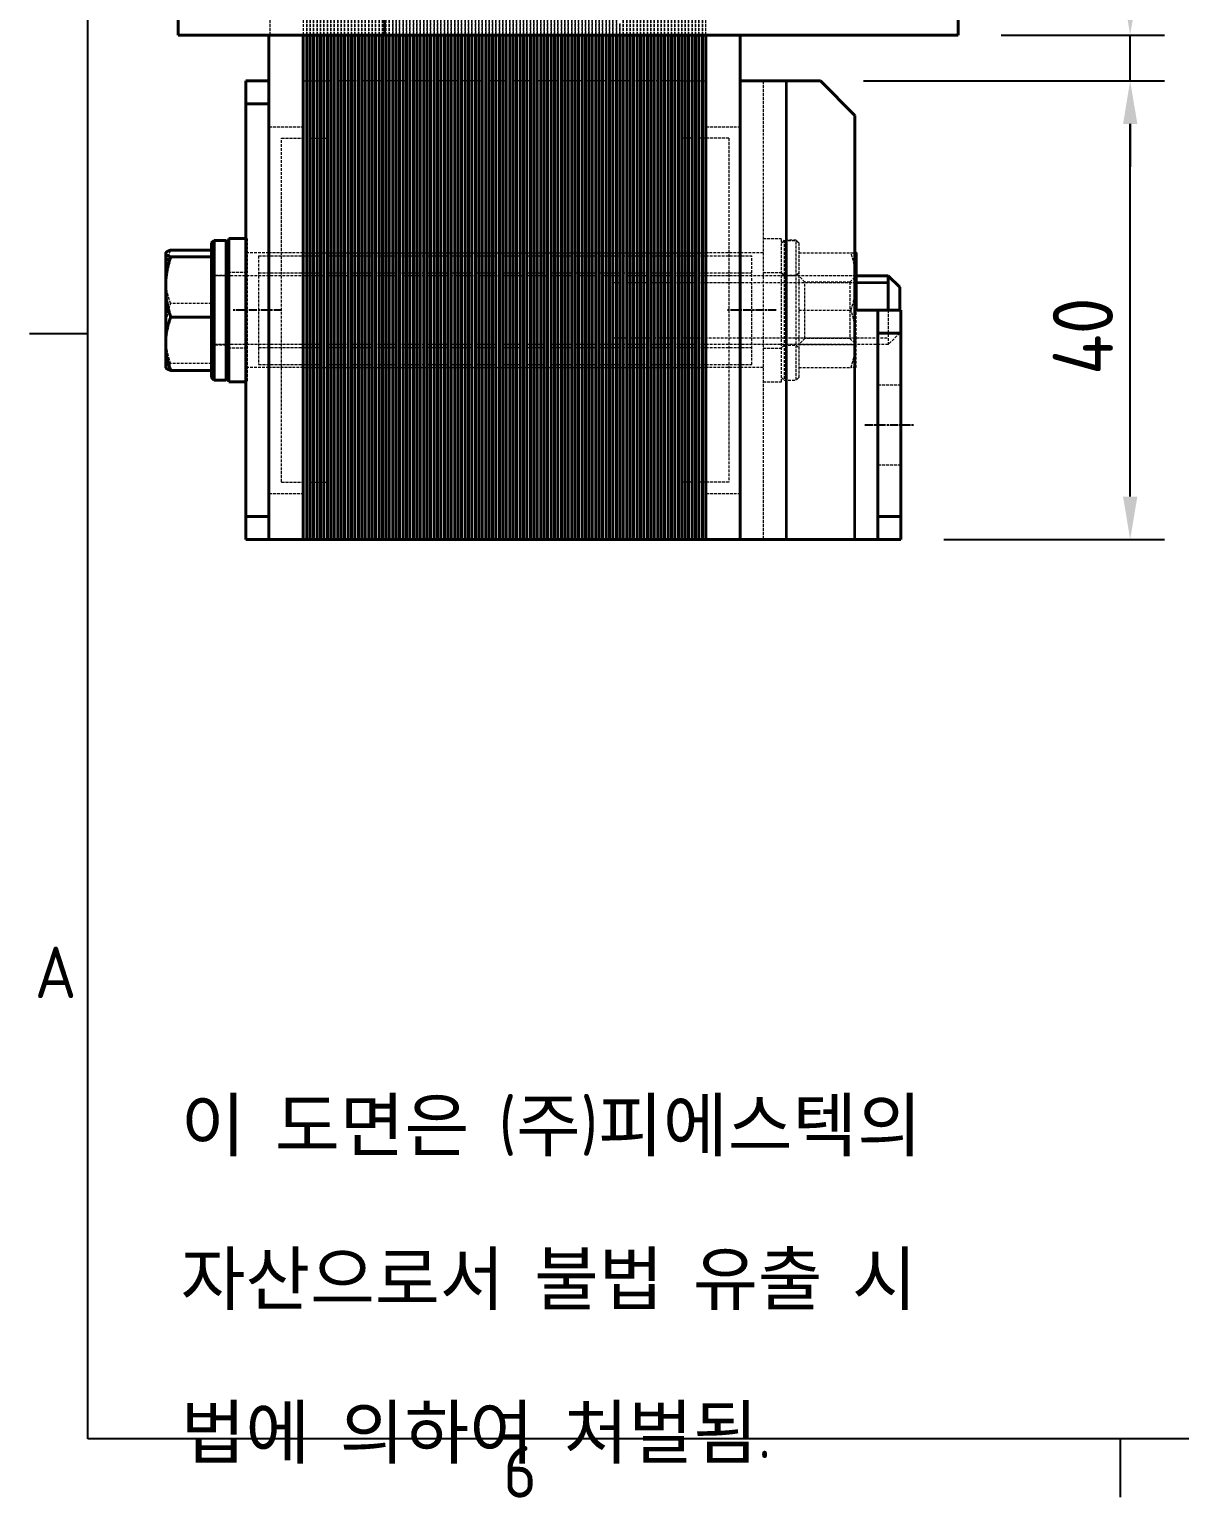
# Model space of a CAD drawing. Header units: millimetres. Extents: x 0 to 630, y 0 to 446.
# Drawn here: x 9.9 to 110.2, y 9.9 to 137.9 of the extents above; entities that cross this region are included whole.
import ezdxf

# ---------------------------------------------------------------- set-up
doc = ezdxf.new("R2010")
doc.units = ezdxf.units.MM
doc.header["$LTSCALE"] = 1.5
doc.linetypes.add('CHAIN', pattern=[0.7087, 0.4724, -0.0591, 0.1181, -0.0591])
doc.linetypes.add('DASHED', pattern=[0.2067, 0.1654, -0.0413])
doc.layers.get('0').update_dxf_attribs({"color": 3, "lineweight": 25, "true_color": 0x00ff00})
for name, color, linetype, lineweight, true_color in [('가려진 것(ISO)', 2, 'DASHED', 18, 0xffff00), ('가려진 좁은 것(ISO)', 2, 'DASHED', 18, 0xffff00), ('가시적인 것(ISO)', 3, 'Continuous', 40, 0x00ff00), ('가시적인 좁은 것(ISO)', 3, 'Continuous', 35, 0x00ff00), ('기호(ISO)', 5, 'Continuous', 25, 0x0000ff), ('중심선(ISO)', 1, 'Continuous', 25, 0xff0000), ('치수(ISO)', 2, 'Continuous', 25, 0xffff00)]:
    doc.layers.add(name, color=color, linetype=linetype, lineweight=lineweight, true_color=true_color)
doc.layers.add('경계(ISO)', color=7, linetype='Continuous', lineweight=25)
doc.styles.add('문자 텍스트_PSTEK_POSCO', font='isocp.shx')
doc.styles.add('치수 텍스트_PSTEK_POSCO', font='isocp.shx')
doc.dimstyles.new('치수_PSTEK_POSCO', dxfattribs={"dimscale": 1.5, "dimtxt": 3.5, "dimasz": 2.5, "dimexe": 2, "dimexo": 2.5, "dimgap": 1, "dimtad": 1, "dimrnd": 1e-08, "dimdsep": 46, "dimtxsty": '치수 텍스트_PSTEK_POSCO', "dimcen": 0.09, "dimdle": 10, "dimclrd": 7, "dimclre": 7, "dimclrt": 2, "dimadec": 1, "dimazin": 2, "dimtfac": 1, "dimtmove": 0, "dimatfit": 3, "dimfxl": 1, "dimtolj": 1, "dimlwd": -1, "dimlwe": -1, "dimarcsym": 0})

# ---------------------------------------------------------------- blocks, each defined once
blk = doc.blocks.new('경계 Default Border')
at = {"layer": '경계(ISO)'}
for p, q in [((10, 74.25), (6.6, 74.25)), ((70, 10), (70, 6.6))]:
    blk.add_line(p, q, dxfattribs=at)
at = {"layer": '경계(ISO)', "flags": 128}
blk.add_lwpolyline([(10, 10), (10, 287), (410, 287), (410, 10), (10, 10)], dxfattribs=at)
at = {"layer": '경계(ISO)', "color": 2, "true_color": 0xffff00, "char_height": 3, "attachment_point": 7, "style": '문자 텍스트_PSTEK_POSCO'}
for s, insert in [('A', (6.914, 35.618)), ('6', (34.145, 6.571))]:
    blk.add_mtext(s, dxfattribs=dict(at, insert=insert))
blk = doc.blocks.new('*D28')
at = {"layer": 'Defpoints', "color": 0, "transparency": 16777216}
for p in [(90.88, 137.44), (78.88, 133.44), (105.88, 133.44)]:
    blk.add_point(p, dxfattribs=at)
at = {"layer": '치수(ISO)', "color": 7, "transparency": 16777216}
for p, q in [((105.88, 141.19), (105.88, 151.97)), ((94.63, 137.44), (108.88, 137.44)), ((105.88, 133.44), (105.88, 137.44)), ((82.63, 133.44), (108.88, 133.44)), ((105.88, 129.69), (105.88, 125.94))]:
    blk.add_line(p, q, dxfattribs=at)
for points in [[(105.26, 141.19), (106.51, 141.19), (105.88, 137.44)], [(105.26, 129.69), (106.51, 129.69), (105.88, 133.44)]]:
    blk.add_solid(points, dxfattribs=at)
at = {"layer": '치수(ISO)', "color": 2, "transparency": 16777216, "insert": (101.76, 147.84), "char_height": 5.25, "attachment_point": 4, "rotation": 90, "style": '치수 텍스트_PSTEK_POSCO'}
blk.add_mtext('\\A1;4', dxfattribs=at)
blk = doc.blocks.new('*D30')
at = {"layer": 'Defpoints', "color": 0, "transparency": 16777216}
for p in [(78.88, 133.44), (105.88, 133.44), (85.88, 93.44)]:
    blk.add_point(p, dxfattribs=at)
at = {"layer": '치수(ISO)', "color": 7, "transparency": 16777216}
for p, q in [((82.63, 133.44), (108.88, 133.44)), ((105.88, 97.19), (105.88, 129.69)), ((89.63, 93.44), (108.88, 93.44))]:
    blk.add_line(p, q, dxfattribs=at)
for points in [[(105.26, 129.69), (106.51, 129.69), (105.88, 133.44)], [(105.26, 97.19), (106.51, 97.19), (105.88, 93.44)]]:
    blk.add_solid(points, dxfattribs=at)
at = {"layer": '치수(ISO)', "color": 2, "transparency": 16777216, "insert": (101.76, 107.79), "char_height": 5.25, "attachment_point": 4, "rotation": 90, "style": '치수 텍스트_PSTEK_POSCO'}
blk.add_mtext('\\A1;40', dxfattribs=at)

msp = doc.modelspace()

# ---------------------------------------------------------------- linework, layer by layer
at = {"layer": '가려진 것(ISO)'}
for p, q in [((41.585, 238.444), (41.585, 137.444)), ((41.585, 137.444), (41.585, 238.444)), ((41.885, 238.444), (41.885, 137.444)), ((41.885, 137.444), (41.885, 238.444)), ((42.185, 238.444), (42.185, 137.444)), ((42.185, 137.444), (42.185, 238.444)), ((42.485, 238.444), (42.485, 137.444)), ((42.485, 137.444), (42.485, 238.444)), ((42.785, 238.444), (42.785, 137.444)), ((42.785, 137.444), (42.785, 238.444)), ((43.085, 238.444), (43.085, 137.444)), ((43.085, 137.444), (43.085, 238.444)), ((43.385, 238.444), (43.385, 137.444)), ((43.385, 137.444), (43.385, 238.444)), ((43.685, 238.444), (43.685, 137.444)), ((43.685, 137.444), (43.685, 238.444)), ((43.985, 238.444), (43.985, 137.444)), ((43.985, 137.444), (43.985, 238.444)), ((44.285, 238.444), (44.285, 137.444)), ((44.285, 137.444), (44.285, 238.444)), ((44.585, 238.444), (44.585, 137.444)), ((44.585, 137.444), (44.585, 238.444)), ((44.885, 238.444), (44.885, 137.444)), ((44.885, 137.444), (44.885, 238.444)), ((45.185, 238.444), (45.185, 137.444)), ((45.185, 137.444), (45.185, 238.444)), ((45.485, 238.444), (45.485, 137.444)), ((45.485, 137.444), (45.485, 238.444)), ((45.785, 238.444), (45.785, 137.444)), ((45.785, 137.444), (45.785, 238.444)), ((46.085, 238.444), (46.085, 137.444)), ((46.085, 137.444), (46.085, 238.444)), ((46.385, 238.444), (46.385, 137.444)), ((46.385, 137.444), (46.385, 238.444)), ((46.685, 238.444), (46.685, 137.444)), ((46.685, 137.444), (46.685, 238.444)), ((46.985, 238.444), (46.985, 137.444)), ((46.985, 137.444), (46.985, 238.444)), ((47.285, 238.444), (47.285, 137.444)), ((47.285, 137.444), (47.285, 238.444)), ((47.585, 238.444), (47.585, 137.444)), ((47.585, 137.444), (47.585, 238.444)), ((47.885, 238.444), (47.885, 137.444)), ((47.885, 137.444), (47.885, 238.444)), ((48.185, 238.444), (48.185, 137.444)), ((48.185, 137.444), (48.185, 238.444)), ((48.485, 238.444), (48.485, 137.444)), ((48.485, 137.444), (48.485, 238.444)), ((48.785, 238.444), (48.785, 137.444)), ((48.785, 137.444), (48.785, 238.444)), ((49.085, 238.444), (49.085, 137.444)), ((49.085, 137.444), (49.085, 238.444)), ((49.385, 238.444), (49.385, 137.444)), ((49.385, 137.444), (49.385, 238.444)), ((49.685, 238.444), (49.685, 137.444)), ((49.685, 137.444), (49.685, 238.444)), ((49.985, 238.444), (49.985, 137.444)), ((49.985, 137.444), (49.985, 238.444)), ((50.285, 238.444), (50.285, 137.444)), ((50.285, 137.444), (50.285, 238.444)), ((50.585, 238.444), (50.585, 137.444)), ((50.585, 137.444), (50.585, 238.444)), ((50.885, 238.444), (50.885, 137.444)), ((50.885, 137.444), (50.885, 238.444)), ((51.185, 238.444), (51.185, 137.444)), ((51.185, 137.444), (51.185, 238.444)), ((51.485, 238.444), (51.485, 137.444)), ((51.485, 137.444), (51.485, 238.444)), ((51.785, 238.444), (51.785, 137.444)), ((51.785, 137.444), (51.785, 238.444)), ((52.085, 238.444), (52.085, 137.444)), ((52.085, 137.444), (52.085, 238.444)), ((52.385, 238.444), (52.385, 137.444)), ((52.385, 137.444), (52.385, 238.444)), ((52.685, 238.444), (52.685, 137.444)), ((52.685, 137.444), (52.685, 238.444)), ((52.985, 238.444), (52.985, 137.444)), ((52.985, 137.444), (52.985, 238.444)), ((53.285, 238.444), (53.285, 137.444)), ((53.285, 137.444), (53.285, 238.444)), ((53.585, 238.444), (53.585, 137.444)), ((53.585, 137.444), (53.585, 238.444)), ((53.885, 238.444), (53.885, 137.444)), ((53.885, 137.444), (53.885, 238.444)), ((54.185, 238.444), (54.185, 137.444)), ((54.185, 137.444), (54.185, 238.444)), ((54.485, 238.444), (54.485, 137.444)), ((54.485, 137.444), (54.485, 238.444)), ((54.785, 238.444), (54.785, 137.444)), ((54.785, 137.444), (54.785, 238.444)), ((55.085, 238.444), (55.085, 137.444)), ((55.085, 137.444), (55.085, 238.444)), ((55.385, 238.444), (55.385, 137.444)), ((55.385, 137.444), (55.385, 238.444)), ((55.685, 238.444), (55.685, 137.444)), ((55.685, 137.444), (55.685, 238.444)), ((55.985, 238.444), (55.985, 137.444)), ((55.985, 137.444), (55.985, 238.444)), ((56.285, 238.444), (56.285, 137.444)), ((56.285, 137.444), (56.285, 238.444)), ((56.585, 238.444), (56.585, 137.444)), ((56.585, 137.444), (56.585, 238.444)), ((56.885, 238.444), (56.885, 137.444)), ((56.885, 137.444), (56.885, 238.444)), ((57.185, 238.444), (57.185, 137.444)), ((57.185, 137.444), (57.185, 238.444)), ((57.485, 238.444), (57.485, 137.444)), ((57.485, 137.444), (57.485, 238.444)), ((57.785, 238.444), (57.785, 137.444)), ((57.785, 137.444), (57.785, 238.444)), ((58.085, 238.444), (58.085, 137.444)), ((58.085, 137.444), (58.085, 238.444)), ((58.385, 238.444), (58.385, 137.444)), ((58.385, 137.444), (58.385, 238.444)), ((58.685, 238.444), (58.685, 137.444)), ((58.685, 137.444), (58.685, 238.444)), ((58.985, 238.444), (58.985, 137.444)), ((58.985, 137.444), (58.985, 238.444)), ((59.285, 238.444), (59.285, 137.444)), ((59.285, 137.444), (59.285, 238.444)), ((59.585, 238.444), (59.585, 137.444)), ((59.585, 137.444), (59.585, 238.444)), ((59.885, 238.444), (59.885, 137.444)), ((59.885, 137.444), (59.885, 238.444)), ((60.185, 238.444), (60.185, 137.444)), ((60.185, 137.444), (60.185, 238.444)), ((60.485, 238.444), (60.485, 137.444)), ((60.485, 137.444), (60.485, 238.444)), ((60.785, 238.444), (60.785, 137.444)), ((60.785, 137.444), (60.785, 238.444)), ((61.085, 238.444), (61.085, 137.444)), ((61.085, 137.444), (61.085, 238.444)), ((33.785, 139.444), (33.785, 137.444)), ((34.085, 139.444), (34.085, 137.444)), ((34.085, 137.444), (34.085, 139.444)), ((34.385, 139.444), (34.385, 137.444)), ((34.385, 137.444), (34.385, 139.444)), ((34.685, 139.444), (34.685, 137.444)), ((34.685, 137.444), (34.685, 139.444)), ((34.985, 139.444), (34.985, 137.444)), ((34.985, 137.444), (34.985, 139.444)), ((35.285, 139.444), (35.285, 137.444)), ((35.285, 137.444), (35.285, 139.444)), ((35.585, 139.444), (35.585, 137.444)), ((35.585, 137.444), (35.585, 139.444)), ((35.885, 139.444), (35.885, 137.444)), ((35.885, 137.444), (35.885, 139.444)), ((36.185, 139.444), (36.185, 137.444)), ((36.185, 137.444), (36.185, 139.444)), ((36.485, 139.444), (36.485, 137.444)), ((36.485, 137.444), (36.485, 139.444)), ((36.785, 139.444), (36.785, 137.444)), ((36.785, 137.444), (36.785, 139.444)), ((37.085, 139.444), (37.085, 137.444)), ((37.085, 137.444), (37.085, 139.444)), ((37.385, 139.444), (37.385, 137.444)), ((37.385, 137.444), (37.385, 139.444)), ((37.685, 139.444), (37.685, 137.444)), ((37.685, 137.444), (37.685, 139.444)), ((37.985, 139.444), (37.985, 137.444)), ((37.985, 137.444), (37.985, 139.444)), ((38.285, 139.444), (38.285, 137.444)), ((38.285, 137.444), (38.285, 139.444)), ((38.585, 139.444), (38.585, 137.444)), ((38.585, 137.444), (38.585, 139.444)), ((38.885, 139.444), (38.885, 137.444)), ((38.885, 137.444), (38.885, 139.444)), ((39.185, 139.444), (39.185, 137.444)), ((39.185, 137.444), (39.185, 139.444)), ((39.485, 139.444), (39.485, 137.444)), ((39.485, 137.444), (39.485, 139.444)), ((39.785, 139.444), (39.785, 137.444)), ((39.785, 137.444), (39.785, 139.444)), ((40.085, 139.444), (40.085, 137.444)), ((40.085, 137.444), (40.085, 139.444)), ((40.385, 139.444), (40.385, 137.444)), ((40.385, 137.444), (40.385, 139.444)), ((40.685, 139.444), (40.685, 137.444)), ((40.685, 137.444), (40.685, 139.444)), ((40.985, 139.444), (40.985, 137.444)), ((40.985, 137.444), (40.985, 139.444)), ((41.285, 139.444), (41.285, 137.444)), ((41.285, 137.444), (41.285, 139.444)), ((61.385, 138.444), (61.385, 137.444)), ((61.385, 137.444), (61.385, 138.444)), ((61.685, 139.444), (61.685, 137.444)), ((61.685, 137.444), (61.685, 139.444)), ((61.985, 139.444), (61.985, 137.444)), ((61.985, 137.444), (61.985, 139.444)), ((62.285, 139.444), (62.285, 137.444)), ((62.285, 137.444), (62.285, 139.444)), ((62.585, 139.444), (62.585, 137.444)), ((62.585, 137.444), (62.585, 139.444)), ((62.885, 139.444), (62.885, 137.444)), ((62.885, 137.444), (62.885, 139.444)), ((63.185, 139.444), (63.185, 137.444)), ((63.185, 137.444), (63.185, 139.444)), ((63.485, 139.444), (63.485, 137.444)), ((63.485, 137.444), (63.485, 139.444)), ((63.785, 139.444), (63.785, 137.444)), ((63.785, 137.444), (63.785, 139.444)), ((64.085, 139.444), (64.085, 137.444)), ((64.085, 137.444), (64.085, 139.444)), ((64.385, 139.444), (64.385, 137.444)), ((64.385, 137.444), (64.385, 139.444)), ((64.685, 139.444), (64.685, 137.444)), ((64.685, 137.444), (64.685, 139.444)), ((64.985, 139.444), (64.985, 137.444)), ((64.985, 137.444), (64.985, 139.444)), ((65.285, 139.444), (65.285, 137.444)), ((65.285, 137.444), (65.285, 139.444)), ((65.585, 139.444), (65.585, 137.444)), ((65.585, 137.444), (65.585, 139.444)), ((65.885, 139.444), (65.885, 137.444)), ((65.885, 137.444), (65.885, 139.444)), ((66.185, 139.444), (66.185, 137.444)), ((66.185, 137.444), (66.185, 139.444)), ((66.485, 139.444), (66.485, 137.444)), ((66.485, 137.444), (66.485, 139.444)), ((66.785, 139.444), (66.785, 137.444)), ((66.785, 137.444), (66.785, 139.444)), ((67.085, 139.444), (67.085, 137.444)), ((67.085, 137.444), (67.085, 139.444)), ((67.385, 139.444), (67.385, 137.444)), ((67.385, 137.444), (67.385, 139.444)), ((67.685, 139.444), (67.685, 137.444)), ((67.685, 137.444), (67.685, 139.444)), ((67.985, 139.444), (67.985, 137.444)), ((67.985, 137.444), (67.985, 139.444)), ((68.285, 139.444), (68.285, 137.444)), ((68.285, 137.444), (68.285, 139.444)), ((68.585, 139.444), (68.585, 137.444)), ((68.585, 137.444), (68.585, 139.444)), ((68.885, 137.444), (68.885, 139.444)), ((33.785, 133.444), (34.085, 133.444)), ((34.085, 133.444), (34.385, 133.444)), ((34.385, 133.444), (34.685, 133.444)), ((34.685, 133.444), (34.985, 133.444)), ((34.985, 133.444), (35.285, 133.444)), ((35.285, 133.444), (35.585, 133.444)), ((35.585, 133.444), (35.885, 133.444)), ((66.885, 133.444), (67.085, 133.444)), ((67.085, 133.444), (67.385, 133.444)), ((67.385, 133.444), (67.685, 133.444)), ((67.685, 133.444), (67.985, 133.444)), ((67.985, 133.444), (68.285, 133.444)), ((68.285, 133.444), (68.585, 133.444)), ((68.585, 133.444), (68.885, 133.444)), ((25.785, 119.306), (26.01, 119.532)), ((26.01, 119.532), (27.06, 119.532)), ((27.06, 119.532), (27.285, 119.306)), ((28.885, 119.694), (28.785, 119.694)), ((28.885, 119.694), (28.885, 107.194)), ((73.885, 119.694), (75.485, 119.694)), ((75.485, 107.194), (75.485, 119.694)), ((75.71, 119.54), (75.485, 119.314)), ((75.485, 119.295), (75.71, 119.52)), ((76.76, 119.54), (75.71, 119.54)), ((75.71, 119.54), (75.71, 107.344)), ((75.71, 119.52), (76.76, 119.52)), ((76.985, 119.314), (76.76, 119.54)), ((76.76, 107.344), (76.76, 119.54)), ((76.76, 119.52), (76.985, 119.295)), ((76.985, 119.314), (76.985, 107.569)), ((29.885, 118.194), (29.885, 108.694)), ((29.885, 118.194), (72.885, 118.194)), ((33.785, 118.444), (34.085, 118.444)), ((34.085, 118.444), (34.385, 118.444)), ((34.385, 118.444), (34.685, 118.444)), ((34.685, 118.444), (34.985, 118.444)), ((34.985, 118.444), (35.285, 118.444)), ((35.285, 118.444), (35.585, 118.444)), ((35.585, 118.444), (35.885, 118.444)), ((35.885, 118.444), (36.185, 118.444)), ((36.185, 118.444), (36.485, 118.444)), ((36.485, 118.444), (36.785, 118.444)), ((36.785, 118.444), (37.085, 118.444)), ((37.085, 118.444), (37.385, 118.444)), ((37.385, 118.444), (37.685, 118.444)), ((37.685, 118.444), (37.985, 118.444)), ((37.985, 118.444), (38.285, 118.444)), ((38.285, 118.444), (38.585, 118.444)), ((38.585, 118.444), (38.885, 118.444)), ((38.885, 118.444), (39.185, 118.444)), ((39.185, 118.444), (39.485, 118.444)), ((39.485, 118.444), (39.785, 118.444)), ((39.785, 118.444), (40.085, 118.444)), ((40.085, 118.444), (40.385, 118.444)), ((40.385, 118.444), (40.685, 118.444)), ((40.685, 118.444), (40.985, 118.444)), ((40.985, 118.444), (41.285, 118.444)), ((41.285, 118.444), (41.585, 118.444)), ((41.585, 118.444), (41.885, 118.444)), ((41.885, 118.444), (42.185, 118.444)), ((42.185, 118.444), (42.485, 118.444)), ((42.485, 118.444), (42.785, 118.444)), ((42.785, 118.444), (43.085, 118.444)), ((43.085, 118.444), (43.385, 118.444)), ((43.385, 118.444), (43.685, 118.444)), ((43.685, 118.444), (43.985, 118.444)), ((43.985, 118.444), (44.285, 118.444)), ((44.285, 118.444), (44.585, 118.444)), ((44.585, 118.444), (44.885, 118.444)), ((44.885, 118.444), (45.185, 118.444)), ((45.185, 118.444), (45.485, 118.444)), ((45.485, 118.444), (45.785, 118.444)), ((45.785, 118.444), (46.085, 118.444)), ((46.085, 118.444), (46.385, 118.444)), ((46.385, 118.444), (46.685, 118.444)), ((46.685, 118.444), (46.985, 118.444)), ((46.985, 118.444), (47.285, 118.444)), ((47.285, 118.444), (47.585, 118.444)), ((47.585, 118.444), (47.885, 118.444)), ((47.885, 118.444), (48.185, 118.444)), ((48.185, 118.444), (48.485, 118.444)), ((48.485, 118.444), (48.785, 118.444)), ((48.785, 118.444), (49.085, 118.444)), ((49.085, 118.444), (49.385, 118.444)), ((49.385, 118.444), (49.685, 118.444)), ((49.685, 118.444), (49.985, 118.444)), ((49.985, 118.444), (50.285, 118.444)), ((50.285, 118.444), (50.585, 118.444)), ((50.585, 118.444), (50.885, 118.444)), ((50.885, 118.444), (51.185, 118.444)), ((51.185, 118.444), (51.485, 118.444)), ((51.485, 118.444), (51.785, 118.444)), ((51.785, 118.444), (52.085, 118.444)), ((52.085, 118.444), (52.385, 118.444)), ((52.385, 118.444), (52.685, 118.444)), ((52.685, 118.444), (52.985, 118.444)), ((52.985, 118.444), (53.285, 118.444)), ((53.285, 118.444), (53.585, 118.444)), ((53.585, 118.444), (53.885, 118.444)), ((53.885, 118.444), (54.185, 118.444)), ((54.185, 118.444), (54.485, 118.444)), ((54.485, 118.444), (54.785, 118.444)), ((54.785, 118.444), (55.085, 118.444)), ((55.085, 118.444), (55.385, 118.444)), ((55.385, 118.444), (55.685, 118.444)), ((55.685, 118.444), (55.985, 118.444)), ((55.985, 118.444), (56.285, 118.444)), ((56.285, 118.444), (56.585, 118.444)), ((56.585, 118.444), (56.885, 118.444)), ((56.885, 118.444), (57.185, 118.444)), ((57.185, 118.444), (57.485, 118.444)), ((57.485, 118.444), (57.785, 118.444)), ((57.785, 118.444), (58.085, 118.444)), ((58.085, 118.444), (58.385, 118.444)), ((58.385, 118.444), (58.685, 118.444)), ((58.685, 118.444), (58.985, 118.444)), ((58.985, 118.444), (59.285, 118.444)), ((59.285, 118.444), (59.585, 118.444)), ((59.585, 118.444), (59.885, 118.444)), ((59.885, 118.444), (60.185, 118.444)), ((60.185, 118.444), (60.485, 118.444)), ((60.485, 118.444), (60.785, 118.444)), ((60.785, 118.444), (61.085, 118.444)), ((61.085, 118.444), (61.385, 118.444)), ((61.385, 118.444), (61.685, 118.444)), ((61.685, 118.444), (61.985, 118.444)), ((61.985, 118.444), (62.285, 118.444)), ((62.285, 118.444), (62.585, 118.444)), ((62.585, 118.444), (62.885, 118.444)), ((62.885, 118.444), (63.185, 118.444)), ((63.185, 118.444), (63.485, 118.444)), ((63.485, 118.444), (63.785, 118.444)), ((63.785, 118.444), (64.085, 118.444)), ((64.085, 118.444), (64.385, 118.444)), ((64.385, 118.444), (64.685, 118.444)), ((64.685, 118.444), (64.985, 118.444)), ((64.985, 118.444), (65.285, 118.444)), ((65.285, 118.444), (65.585, 118.444)), ((65.585, 118.444), (65.885, 118.444)), ((65.885, 118.444), (66.185, 118.444)), ((66.185, 118.444), (66.485, 118.444)), ((66.485, 118.444), (66.785, 118.444)), ((66.785, 118.444), (67.085, 118.444)), ((67.085, 118.444), (67.385, 118.444)), ((67.385, 118.444), (67.685, 118.444)), ((67.685, 118.444), (67.985, 118.444)), ((67.985, 118.444), (68.285, 118.444)), ((68.285, 118.444), (68.585, 118.444)), ((68.585, 118.444), (68.885, 118.444)), ((72.885, 108.694), (72.885, 118.194)), ((76.985, 118.444), (81.538, 118.444)), ((28.885, 116.744), (27.285, 116.744)), ((29.885, 116.694), (72.885, 116.694)), ((73.885, 116.744), (75.485, 116.744)), ((26.01, 116.471), (27.06, 116.471)), ((27.06, 116.47), (26.01, 116.47)), ((81.985, 116.444), (26.035, 116.444)), ((81.985, 115.845), (60.785, 115.845)), ((75.71, 116.479), (76.76, 116.479)), ((76.76, 116.46), (75.71, 116.46)), ((81.985, 116.444), (76.985, 116.444)), ((77.526, 115.902), (76.985, 116.443)), ((77.526, 110.985), (77.526, 115.902)), ((81.444, 115.902), (77.526, 115.902)), ((81.444, 115.902), (81.985, 116.443)), ((81.444, 115.902), (81.444, 110.985)), ((25.785, 114.036), (22.218, 114.036)), ((76.985, 113.444), (81.538, 113.444)), ((81.985, 110.944), (81.985, 113.444)), ((84.785, 113.444), (84.785, 110.444)), ((85.785, 113.444), (85.785, 111.444)), ((85.785, 111.444), (84.785, 110.444)), ((26.01, 110.394), (25.785, 110.169)), ((27.06, 110.394), (26.01, 110.394)), ((84.785, 110.444), (26.035, 110.444)), ((27.06, 110.394), (27.285, 110.169)), ((29.885, 110.194), (72.885, 110.194)), ((60.785, 111.043), (84.785, 111.043)), ((75.71, 110.394), (75.485, 110.169)), ((75.71, 110.394), (76.76, 110.394)), ((76.76, 110.394), (76.985, 110.169)), ((77.526, 110.985), (76.985, 110.444)), ((76.985, 110.444), (81.985, 110.444)), ((81.444, 110.985), (77.526, 110.985)), ((81.444, 110.985), (81.985, 110.444)), ((81.985, 108.444), (81.985, 110.944)), ((28.885, 110.144), (27.285, 110.144)), ((73.885, 110.144), (75.485, 110.144)), ((25.785, 108.787), (22.218, 108.787)), ((29.885, 108.694), (72.885, 108.694)), ((33.785, 108.444), (34.085, 108.444)), ((34.085, 108.444), (34.385, 108.444)), ((34.385, 108.444), (34.685, 108.444)), ((34.685, 108.444), (34.985, 108.444)), ((34.985, 108.444), (35.285, 108.444)), ((35.285, 108.444), (35.585, 108.444)), ((35.585, 108.444), (35.885, 108.444)), ((35.885, 108.444), (36.185, 108.444)), ((36.185, 108.444), (36.485, 108.444)), ((36.485, 108.444), (36.785, 108.444)), ((36.785, 108.444), (37.085, 108.444)), ((37.085, 108.444), (37.385, 108.444)), ((37.385, 108.444), (37.685, 108.444)), ((37.685, 108.444), (37.985, 108.444)), ((37.985, 108.444), (38.285, 108.444)), ((38.285, 108.444), (38.585, 108.444)), ((38.585, 108.444), (38.885, 108.444)), ((38.885, 108.444), (39.185, 108.444)), ((39.185, 108.444), (39.485, 108.444)), ((39.485, 108.444), (39.785, 108.444)), ((39.785, 108.444), (40.085, 108.444)), ((40.085, 108.444), (40.385, 108.444)), ((40.385, 108.444), (40.685, 108.444)), ((40.685, 108.444), (40.985, 108.444)), ((40.985, 108.444), (41.285, 108.444)), ((41.285, 108.444), (41.585, 108.444)), ((41.585, 108.444), (41.885, 108.444)), ((41.885, 108.444), (42.185, 108.444)), ((42.185, 108.444), (42.485, 108.444)), ((42.485, 108.444), (42.785, 108.444)), ((42.785, 108.444), (43.085, 108.444)), ((43.085, 108.444), (43.385, 108.444)), ((43.385, 108.444), (43.685, 108.444)), ((43.685, 108.444), (43.985, 108.444)), ((43.985, 108.444), (44.285, 108.444)), ((44.285, 108.444), (44.585, 108.444)), ((44.585, 108.444), (44.885, 108.444)), ((44.885, 108.444), (45.185, 108.444)), ((45.185, 108.444), (45.485, 108.444)), ((45.485, 108.444), (45.785, 108.444)), ((45.785, 108.444), (46.085, 108.444)), ((46.085, 108.444), (46.385, 108.444)), ((46.385, 108.444), (46.685, 108.444)), ((46.685, 108.444), (46.985, 108.444)), ((46.985, 108.444), (47.285, 108.444)), ((47.285, 108.444), (47.585, 108.444)), ((47.585, 108.444), (47.885, 108.444)), ((47.885, 108.444), (48.185, 108.444)), ((48.185, 108.444), (48.485, 108.444)), ((48.485, 108.444), (48.785, 108.444)), ((48.785, 108.444), (49.085, 108.444)), ((49.085, 108.444), (49.385, 108.444)), ((49.385, 108.444), (49.685, 108.444)), ((49.685, 108.444), (49.985, 108.444)), ((49.985, 108.444), (50.285, 108.444)), ((50.285, 108.444), (50.585, 108.444)), ((50.585, 108.444), (50.885, 108.444)), ((50.885, 108.444), (51.185, 108.444)), ((51.185, 108.444), (51.485, 108.444)), ((51.485, 108.444), (51.785, 108.444)), ((51.785, 108.444), (52.085, 108.444)), ((52.085, 108.444), (52.385, 108.444)), ((52.385, 108.444), (52.685, 108.444)), ((52.685, 108.444), (52.985, 108.444)), ((52.985, 108.444), (53.285, 108.444)), ((53.285, 108.444), (53.585, 108.444)), ((53.585, 108.444), (53.885, 108.444)), ((53.885, 108.444), (54.185, 108.444)), ((54.185, 108.444), (54.485, 108.444)), ((54.485, 108.444), (54.785, 108.444)), ((54.785, 108.444), (55.085, 108.444)), ((55.085, 108.444), (55.385, 108.444)), ((55.385, 108.444), (55.685, 108.444)), ((55.685, 108.444), (55.985, 108.444)), ((55.985, 108.444), (56.285, 108.444)), ((56.285, 108.444), (56.585, 108.444)), ((56.585, 108.444), (56.885, 108.444)), ((56.885, 108.444), (57.185, 108.444)), ((57.185, 108.444), (57.485, 108.444)), ((57.485, 108.444), (57.785, 108.444)), ((57.785, 108.444), (58.085, 108.444)), ((58.085, 108.444), (58.385, 108.444)), ((58.385, 108.444), (58.685, 108.444)), ((58.685, 108.444), (58.985, 108.444)), ((58.985, 108.444), (59.285, 108.444)), ((59.285, 108.444), (59.585, 108.444)), ((59.585, 108.444), (59.885, 108.444)), ((59.885, 108.444), (60.185, 108.444)), ((60.185, 108.444), (60.485, 108.444)), ((60.485, 108.444), (60.785, 108.444)), ((60.785, 108.444), (61.085, 108.444)), ((61.085, 108.444), (61.385, 108.444)), ((61.385, 108.444), (61.685, 108.444)), ((61.685, 108.444), (61.985, 108.444)), ((61.985, 108.444), (62.285, 108.444)), ((62.285, 108.444), (62.585, 108.444)), ((62.585, 108.444), (62.885, 108.444)), ((62.885, 108.444), (63.185, 108.444)), ((63.185, 108.444), (63.485, 108.444)), ((63.485, 108.444), (63.785, 108.444)), ((63.785, 108.444), (64.085, 108.444)), ((64.085, 108.444), (64.385, 108.444)), ((64.385, 108.444), (64.685, 108.444)), ((64.685, 108.444), (64.985, 108.444)), ((64.985, 108.444), (65.285, 108.444)), ((65.285, 108.444), (65.585, 108.444)), ((65.585, 108.444), (65.885, 108.444)), ((65.885, 108.444), (66.185, 108.444)), ((66.185, 108.444), (66.485, 108.444)), ((66.485, 108.444), (66.785, 108.444)), ((66.785, 108.444), (67.085, 108.444)), ((67.085, 108.444), (67.385, 108.444)), ((67.385, 108.444), (67.685, 108.444)), ((67.685, 108.444), (67.985, 108.444)), ((67.985, 108.444), (68.285, 108.444)), ((68.285, 108.444), (68.585, 108.444)), ((68.585, 108.444), (68.885, 108.444)), ((76.985, 108.444), (81.538, 108.444)), ((28.885, 107.194), (28.785, 107.194)), ((73.885, 107.194), (75.485, 107.194)), ((75.485, 107.569), (75.71, 107.344)), ((75.71, 107.344), (76.76, 107.344)), ((76.985, 107.569), (76.76, 107.344))]:
    msp.add_line(p, q, dxfattribs=at)
at = {"layer": '가려진 것(ISO)', "color": 1, "true_color": 0xff0000}
msp.add_line((30.885, 137.444), (30.885, 139.444), dxfattribs=at)
at = {"layer": '가려진 것(ISO)', "color": 4, "true_color": 0x00ffff}
for p, q in [((66.885, 133.444), (35.885, 133.444)), ((66.885, 128.444), (66.885, 133.444)), ((30.785, 129.444), (33.785, 129.444)), ((68.885, 129.444), (71.885, 129.444)), ((31.885, 98.444), (31.885, 128.444)), ((31.885, 128.444), (35.885, 128.444)), ((70.885, 128.444), (66.885, 128.444)), ((70.885, 128.444), (70.885, 98.444)), ((33.785, 118.444), (30.785, 118.444)), ((71.885, 118.444), (68.885, 118.444)), ((33.785, 108.444), (30.785, 108.444)), ((71.885, 108.444), (68.885, 108.444)), ((30.785, 97.444), (33.785, 97.444)), ((31.885, 98.444), (35.885, 98.444)), ((66.885, 93.444), (66.885, 98.444)), ((70.885, 98.444), (66.885, 98.444)), ((68.885, 97.444), (71.885, 97.444))]:
    msp.add_line(p, q, dxfattribs=at)
at = {"layer": '가려진 것(ISO)', "color": 5, "true_color": 0x0000ff}
for p, q in [((73.885, 133.444), (73.885, 93.444)), ((30.785, 118.444), (28.785, 118.444)), ((73.885, 118.444), (71.885, 118.444)), ((30.785, 108.444), (28.785, 108.444)), ((73.885, 108.444), (71.885, 108.444)), ((83.885, 106.944), (85.885, 106.944)), ((83.885, 99.944), (85.885, 99.944))]:
    msp.add_line(p, q, dxfattribs=at)
at = {"layer": '가려진 것(ISO)'}
for centre, start, end in [((26.035, 116.694), 180, 270), ((26.035, 110.194), 90, 180)]:
    msp.add_arc(centre, 0.25, start, end, dxfattribs=at)
for points, weights in [([(21.785, 116.73), (21.843, 117.643), (22.218, 118.693)], [1, 1.02644189401, 1]), ([(81.538, 118.444), (81.776, 118.444), (81.885, 118.444)], [1, 1.01982513611, 1.01893955783]), ([(81.885, 117.093), (81.776, 117.731), (81.538, 118.444)], [1.01893955783, 1.01982513611, 1]), ([(26.01, 116.47), (25.901, 116.579), (25.785, 116.697)], [1, 1.00064237701, 1]), ([(25.785, 116.697), (25.901, 116.58), (26.01, 116.471)], [1, 1.00064237701, 1]), ([(27.285, 116.697), (27.168, 116.579), (27.06, 116.47)], [1, 1.00064237711, 1]), ([(27.06, 116.471), (27.168, 116.58), (27.285, 116.697)], [1, 1.00064237711, 1]), ([(75.485, 116.706), (75.601, 116.588), (75.71, 116.479)], [1, 1.00064237711, 1]), ([(75.71, 116.46), (75.601, 116.569), (75.485, 116.686)], [1, 1.00064237711, 1]), ([(76.76, 116.479), (76.868, 116.588), (76.985, 116.706)], [1, 1.00064237701, 1]), ([(76.985, 116.686), (76.868, 116.569), (76.76, 116.46)], [1, 1.00064237701, 1]), ([(22.218, 114.036), (21.843, 115.086), (21.785, 116)], [1, 1.02644189401, 1]), ([(21.785, 111.823), (21.843, 112.852), (22.218, 114.036)], [1, 1.02644189401, 1]), ([(81.538, 113.444), (81.776, 114.156), (81.885, 114.794)], [1, 1.01982513611, 1.01893955783]), ([(81.985, 110.944), (81.985, 112.104), (81.538, 113.444)], [1, 1.0379548493, 1]), ([(22.218, 108.787), (21.843, 109.971), (21.785, 111)], [1, 1.02644189401, 1]), ([(81.538, 108.444), (81.985, 109.783), (81.985, 110.944)], [1, 1.0379548493, 1]), ([(21.785, 108.537), (21.843, 108.653), (22.218, 108.787)], [1, 1.02644189401, 1]), ([(21.788, 108.437), (21.787, 108.441), (21.785, 108.444)], [1.00144706859, 1.00074449628, 1]), ([(81.985, 108.444), (81.985, 108.444), (81.538, 108.444)], [1, 1.0379548493, 1])]:
    msp.add_rational_spline(points, weights, degree=2, dxfattribs=at)
at = {"layer": '가려진 좁은 것(ISO)'}
msp.add_line((26.035, 116.444), (26.035, 110.444), dxfattribs=at)
at = {"layer": '가시적인 것(ISO)', "color": 1, "true_color": 0xff0000}
for p, q in [((22.885, 137.444), (22.885, 139.444)), ((90.885, 139.444), (90.885, 137.444)), ((40.885, 137.444), (22.885, 137.444)), ((40.885, 137.444), (90.885, 137.444))]:
    msp.add_line(p, q, dxfattribs=at)
at = {"layer": '가시적인 것(ISO)', "color": 4, "true_color": 0x00ffff}
for p, q in [((30.785, 93.444), (30.785, 137.444)), ((33.785, 137.444), (33.785, 93.444)), ((68.885, 93.444), (68.885, 137.444)), ((71.885, 137.444), (71.885, 93.444)), ((33.785, 93.444), (30.785, 93.444)), ((71.885, 93.444), (68.885, 93.444))]:
    msp.add_line(p, q, dxfattribs=at)
at = {"layer": '가시적인 것(ISO)'}
for p, q in [((33.785, 137.444), (33.785, 93.444)), ((34.085, 137.444), (34.085, 93.444)), ((34.085, 93.444), (34.085, 137.444)), ((34.385, 137.444), (34.385, 93.444)), ((34.385, 93.444), (34.385, 137.444)), ((34.685, 137.444), (34.685, 93.444)), ((34.685, 93.444), (34.685, 137.444)), ((34.985, 137.444), (34.985, 93.444)), ((34.985, 93.444), (34.985, 137.444)), ((35.285, 137.444), (35.285, 93.444)), ((35.285, 93.444), (35.285, 137.444)), ((35.585, 137.444), (35.585, 93.444)), ((35.585, 93.444), (35.585, 137.444)), ((35.885, 137.444), (35.885, 93.444)), ((35.885, 93.444), (35.885, 137.444)), ((36.185, 137.444), (36.185, 93.444)), ((36.185, 93.444), (36.185, 137.444)), ((36.485, 137.444), (36.485, 93.444)), ((36.485, 93.444), (36.485, 137.444)), ((36.785, 137.444), (36.785, 93.444)), ((36.785, 93.444), (36.785, 137.444)), ((37.085, 137.444), (37.085, 93.444)), ((37.085, 93.444), (37.085, 137.444)), ((37.385, 137.444), (37.385, 93.444)), ((37.385, 93.444), (37.385, 137.444)), ((37.685, 137.444), (37.685, 93.444)), ((37.685, 93.444), (37.685, 137.444)), ((37.985, 137.444), (37.985, 93.444)), ((37.985, 93.444), (37.985, 137.444)), ((38.285, 137.444), (38.285, 93.444)), ((38.285, 93.444), (38.285, 137.444)), ((38.585, 137.444), (38.585, 93.444)), ((38.585, 93.444), (38.585, 137.444)), ((38.885, 137.444), (38.885, 93.444)), ((38.885, 93.444), (38.885, 137.444)), ((39.185, 137.444), (39.185, 93.444)), ((39.185, 93.444), (39.185, 137.444)), ((39.485, 137.444), (39.485, 93.444)), ((39.485, 93.444), (39.485, 137.444)), ((39.785, 137.444), (39.785, 93.444)), ((39.785, 93.444), (39.785, 137.444)), ((40.085, 137.444), (40.085, 93.444)), ((40.085, 93.444), (40.085, 137.444)), ((40.385, 137.444), (40.385, 93.444)), ((40.385, 93.444), (40.385, 137.444)), ((40.685, 137.444), (40.685, 93.444)), ((40.685, 93.444), (40.685, 137.444)), ((40.985, 137.444), (40.985, 93.444)), ((40.985, 93.444), (40.985, 137.444)), ((41.285, 137.444), (41.285, 93.444)), ((41.285, 93.444), (41.285, 137.444)), ((41.585, 137.444), (41.585, 93.444)), ((41.585, 93.444), (41.585, 137.444)), ((41.885, 137.444), (41.885, 93.444)), ((41.885, 93.444), (41.885, 137.444)), ((42.185, 137.444), (42.185, 93.444)), ((42.185, 93.444), (42.185, 137.444)), ((42.485, 137.444), (42.485, 93.444)), ((42.485, 93.444), (42.485, 137.444)), ((42.785, 137.444), (42.785, 93.444)), ((42.785, 93.444), (42.785, 137.444)), ((43.085, 137.444), (43.085, 93.444)), ((43.085, 93.444), (43.085, 137.444)), ((43.385, 137.444), (43.385, 93.444)), ((43.385, 93.444), (43.385, 137.444)), ((43.685, 137.444), (43.685, 93.444)), ((43.685, 93.444), (43.685, 137.444)), ((43.985, 137.444), (43.985, 93.444)), ((43.985, 93.444), (43.985, 137.444)), ((44.285, 137.444), (44.285, 93.444)), ((44.285, 93.444), (44.285, 137.444)), ((44.585, 137.444), (44.585, 93.444)), ((44.585, 93.444), (44.585, 137.444)), ((44.885, 137.444), (44.885, 93.444)), ((44.885, 93.444), (44.885, 137.444)), ((45.185, 137.444), (45.185, 93.444)), ((45.185, 93.444), (45.185, 137.444)), ((45.485, 137.444), (45.485, 93.444)), ((45.485, 93.444), (45.485, 137.444)), ((45.785, 137.444), (45.785, 93.444)), ((45.785, 93.444), (45.785, 137.444)), ((46.085, 137.444), (46.085, 93.444)), ((46.085, 93.444), (46.085, 137.444)), ((46.385, 137.444), (46.385, 93.444)), ((46.385, 93.444), (46.385, 137.444)), ((46.685, 137.444), (46.685, 93.444)), ((46.685, 93.444), (46.685, 137.444)), ((46.985, 137.444), (46.985, 93.444)), ((46.985, 93.444), (46.985, 137.444)), ((47.285, 137.444), (47.285, 93.444)), ((47.285, 93.444), (47.285, 137.444)), ((47.585, 137.444), (47.585, 93.444)), ((47.585, 93.444), (47.585, 137.444)), ((47.885, 137.444), (47.885, 93.444)), ((47.885, 93.444), (47.885, 137.444)), ((48.185, 137.444), (48.185, 93.444)), ((48.185, 93.444), (48.185, 137.444)), ((48.485, 137.444), (48.485, 93.444)), ((48.485, 93.444), (48.485, 137.444)), ((48.785, 137.444), (48.785, 93.444)), ((48.785, 93.444), (48.785, 137.444)), ((49.085, 137.444), (49.085, 93.444)), ((49.085, 93.444), (49.085, 137.444)), ((49.385, 137.444), (49.385, 93.444)), ((49.385, 93.444), (49.385, 137.444)), ((49.685, 137.444), (49.685, 93.444)), ((49.685, 93.444), (49.685, 137.444)), ((49.985, 137.444), (49.985, 93.444)), ((49.985, 93.444), (49.985, 137.444)), ((50.285, 137.444), (50.285, 93.444)), ((50.285, 93.444), (50.285, 137.444)), ((50.585, 137.444), (50.585, 93.444)), ((50.585, 93.444), (50.585, 137.444)), ((50.885, 137.444), (50.885, 93.444)), ((50.885, 93.444), (50.885, 137.444)), ((51.185, 137.444), (51.185, 93.444)), ((51.185, 93.444), (51.185, 137.444)), ((51.485, 137.444), (51.485, 93.444)), ((51.485, 93.444), (51.485, 137.444)), ((51.785, 137.444), (51.785, 93.444)), ((51.785, 93.444), (51.785, 137.444)), ((52.085, 137.444), (52.085, 93.444)), ((52.085, 93.444), (52.085, 137.444)), ((52.385, 137.444), (52.385, 93.444)), ((52.385, 93.444), (52.385, 137.444)), ((52.685, 137.444), (52.685, 93.444)), ((52.685, 93.444), (52.685, 137.444)), ((52.985, 137.444), (52.985, 93.444)), ((52.985, 93.444), (52.985, 137.444)), ((53.285, 137.444), (53.285, 93.444)), ((53.285, 93.444), (53.285, 137.444)), ((53.585, 137.444), (53.585, 93.444)), ((53.585, 93.444), (53.585, 137.444)), ((53.885, 137.444), (53.885, 93.444)), ((53.885, 93.444), (53.885, 137.444)), ((54.185, 137.444), (54.185, 93.444)), ((54.185, 93.444), (54.185, 137.444)), ((54.485, 137.444), (54.485, 93.444)), ((54.485, 93.444), (54.485, 137.444)), ((54.785, 137.444), (54.785, 93.444)), ((54.785, 93.444), (54.785, 137.444)), ((55.085, 137.444), (55.085, 93.444)), ((55.085, 93.444), (55.085, 137.444)), ((55.385, 137.444), (55.385, 93.444)), ((55.385, 93.444), (55.385, 137.444)), ((55.685, 137.444), (55.685, 93.444)), ((55.685, 93.444), (55.685, 137.444)), ((55.985, 137.444), (55.985, 93.444)), ((55.985, 93.444), (55.985, 137.444)), ((56.285, 137.444), (56.285, 93.444)), ((56.285, 93.444), (56.285, 137.444)), ((56.585, 137.444), (56.585, 93.444)), ((56.585, 93.444), (56.585, 137.444)), ((56.885, 137.444), (56.885, 93.444)), ((56.885, 93.444), (56.885, 137.444)), ((57.185, 137.444), (57.185, 93.444)), ((57.185, 93.444), (57.185, 137.444)), ((57.485, 137.444), (57.485, 93.444)), ((57.485, 93.444), (57.485, 137.444)), ((57.785, 137.444), (57.785, 93.444)), ((57.785, 93.444), (57.785, 137.444)), ((58.085, 137.444), (58.085, 93.444)), ((58.085, 93.444), (58.085, 137.444)), ((58.385, 137.444), (58.385, 93.444)), ((58.385, 93.444), (58.385, 137.444)), ((58.685, 137.444), (58.685, 93.444)), ((58.685, 93.444), (58.685, 137.444)), ((58.985, 137.444), (58.985, 93.444)), ((58.985, 93.444), (58.985, 137.444)), ((59.285, 137.444), (59.285, 93.444)), ((59.285, 93.444), (59.285, 137.444)), ((59.585, 137.444), (59.585, 93.444)), ((59.585, 93.444), (59.585, 137.444)), ((59.885, 137.444), (59.885, 93.444)), ((59.885, 93.444), (59.885, 137.444)), ((60.185, 137.444), (60.185, 93.444)), ((60.185, 93.444), (60.185, 137.444)), ((60.485, 137.444), (60.485, 93.444)), ((60.485, 93.444), (60.485, 137.444)), ((60.785, 137.444), (60.785, 93.444)), ((60.785, 93.444), (60.785, 137.444)), ((61.085, 137.444), (61.085, 93.444)), ((61.085, 93.444), (61.085, 137.444)), ((61.385, 137.444), (61.385, 93.444)), ((61.385, 93.444), (61.385, 137.444)), ((61.685, 137.444), (61.685, 93.444)), ((61.685, 93.444), (61.685, 137.444)), ((61.985, 137.444), (61.985, 93.444)), ((61.985, 93.444), (61.985, 137.444)), ((62.285, 137.444), (62.285, 93.444)), ((62.285, 93.444), (62.285, 137.444)), ((62.585, 137.444), (62.585, 93.444)), ((62.585, 93.444), (62.585, 137.444)), ((62.885, 137.444), (62.885, 93.444)), ((62.885, 93.444), (62.885, 137.444)), ((63.185, 137.444), (63.185, 93.444)), ((63.185, 93.444), (63.185, 137.444)), ((63.485, 137.444), (63.485, 93.444)), ((63.485, 93.444), (63.485, 137.444)), ((63.785, 137.444), (63.785, 93.444)), ((63.785, 93.444), (63.785, 137.444)), ((64.085, 137.444), (64.085, 93.444)), ((64.085, 93.444), (64.085, 137.444)), ((64.385, 137.444), (64.385, 93.444)), ((64.385, 93.444), (64.385, 137.444)), ((64.685, 137.444), (64.685, 93.444)), ((64.685, 93.444), (64.685, 137.444)), ((64.985, 137.444), (64.985, 93.444)), ((64.985, 93.444), (64.985, 137.444)), ((65.285, 137.444), (65.285, 93.444)), ((65.285, 93.444), (65.285, 137.444)), ((65.585, 137.444), (65.585, 93.444)), ((65.585, 93.444), (65.585, 137.444)), ((65.885, 137.444), (65.885, 93.444)), ((65.885, 93.444), (65.885, 137.444)), ((66.185, 137.444), (66.185, 93.444)), ((66.185, 93.444), (66.185, 137.444)), ((66.485, 137.444), (66.485, 93.444)), ((66.485, 93.444), (66.485, 137.444)), ((66.785, 137.444), (66.785, 93.444)), ((66.785, 93.444), (66.785, 137.444)), ((67.085, 137.444), (67.085, 93.444)), ((67.085, 93.444), (67.085, 137.444)), ((67.385, 137.444), (67.385, 93.444)), ((67.385, 93.444), (67.385, 137.444)), ((67.685, 137.444), (67.685, 93.444)), ((67.685, 93.444), (67.685, 137.444)), ((67.985, 137.444), (67.985, 93.444)), ((67.985, 93.444), (67.985, 137.444)), ((68.285, 137.444), (68.285, 93.444)), ((68.285, 93.444), (68.285, 137.444)), ((68.585, 137.444), (68.585, 93.444)), ((68.585, 93.444), (68.585, 137.444)), ((68.885, 93.444), (68.885, 137.444)), ((26.01, 119.532), (25.785, 119.307)), ((25.785, 107.569), (25.785, 119.307)), ((27.06, 119.532), (26.01, 119.532)), ((26.01, 119.532), (26.01, 107.344)), ((27.285, 119.307), (27.06, 119.532)), ((27.06, 107.344), (27.06, 119.532)), ((27.285, 119.694), (27.285, 107.194)), ((28.785, 119.694), (27.285, 119.694)), ((21.785, 118.444), (21.788, 118.45)), ((21.785, 118.444), (21.785, 118.443)), ((21.785, 118.35), (21.785, 118.443)), ((21.785, 118.35), (21.785, 115.887)), ((25.785, 118.693), (22.218, 118.693)), ((25.785, 118.1), (22.218, 118.1)), ((81.985, 115.944), (81.985, 118.444)), ((21.785, 115.064), (21.785, 115.887)), ((84.785, 116.444), (81.985, 116.444)), ((81.985, 113.444), (81.985, 115.944)), ((84.785, 116.444), (84.785, 113.444)), ((85.785, 115.444), (84.785, 116.444)), ((85.785, 115.444), (85.785, 113.444)), ((21.785, 115.064), (21.785, 110.888)), ((25.785, 112.851), (22.218, 112.851)), ((21.785, 110.158), (21.785, 110.888)), ((21.785, 110.158), (21.785, 108.444)), ((21.785, 108.444), (21.788, 108.437)), ((25.785, 108.194), (22.218, 108.194)), ((25.785, 107.569), (26.01, 107.344)), ((27.06, 107.344), (26.01, 107.344)), ((27.285, 107.569), (27.06, 107.344)), ((28.785, 107.194), (27.285, 107.194)), ((33.785, 93.444), (34.085, 93.444)), ((34.085, 93.444), (34.385, 93.444)), ((34.385, 93.444), (34.685, 93.444)), ((34.685, 93.444), (34.985, 93.444)), ((34.985, 93.444), (35.285, 93.444)), ((35.285, 93.444), (35.585, 93.444)), ((35.585, 93.444), (35.885, 93.444)), ((35.885, 93.444), (36.185, 93.444)), ((36.185, 93.444), (36.485, 93.444)), ((36.485, 93.444), (36.785, 93.444)), ((36.785, 93.444), (37.085, 93.444)), ((37.085, 93.444), (37.385, 93.444)), ((37.385, 93.444), (37.685, 93.444)), ((37.685, 93.444), (37.985, 93.444)), ((37.985, 93.444), (38.285, 93.444)), ((38.285, 93.444), (38.585, 93.444)), ((38.585, 93.444), (38.885, 93.444)), ((38.885, 93.444), (39.185, 93.444)), ((39.185, 93.444), (39.485, 93.444)), ((39.485, 93.444), (39.785, 93.444)), ((39.785, 93.444), (40.085, 93.444)), ((40.085, 93.444), (40.385, 93.444)), ((40.385, 93.444), (40.685, 93.444)), ((40.685, 93.444), (40.985, 93.444)), ((40.985, 93.444), (41.285, 93.444)), ((41.285, 93.444), (41.585, 93.444)), ((41.585, 93.444), (41.885, 93.444)), ((41.885, 93.444), (42.185, 93.444)), ((42.185, 93.444), (42.485, 93.444)), ((42.485, 93.444), (42.785, 93.444)), ((42.785, 93.444), (43.085, 93.444)), ((43.085, 93.444), (43.385, 93.444)), ((43.385, 93.444), (43.685, 93.444)), ((43.685, 93.444), (43.985, 93.444)), ((43.985, 93.444), (44.285, 93.444)), ((44.285, 93.444), (44.585, 93.444)), ((44.585, 93.444), (44.885, 93.444)), ((44.885, 93.444), (45.185, 93.444)), ((45.185, 93.444), (45.485, 93.444)), ((45.485, 93.444), (45.785, 93.444)), ((45.785, 93.444), (46.085, 93.444)), ((46.085, 93.444), (46.385, 93.444)), ((46.385, 93.444), (46.685, 93.444)), ((46.685, 93.444), (46.985, 93.444)), ((46.985, 93.444), (47.285, 93.444)), ((47.285, 93.444), (47.585, 93.444)), ((47.585, 93.444), (47.885, 93.444)), ((47.885, 93.444), (48.185, 93.444)), ((48.185, 93.444), (48.485, 93.444)), ((48.485, 93.444), (48.785, 93.444)), ((48.785, 93.444), (49.085, 93.444)), ((49.085, 93.444), (49.385, 93.444)), ((49.385, 93.444), (49.685, 93.444)), ((49.685, 93.444), (49.985, 93.444)), ((49.985, 93.444), (50.285, 93.444)), ((50.285, 93.444), (50.585, 93.444)), ((50.585, 93.444), (50.885, 93.444)), ((50.885, 93.444), (51.185, 93.444)), ((51.185, 93.444), (51.485, 93.444)), ((51.485, 93.444), (51.785, 93.444)), ((51.785, 93.444), (52.085, 93.444)), ((52.085, 93.444), (52.385, 93.444)), ((52.385, 93.444), (52.685, 93.444)), ((52.685, 93.444), (52.985, 93.444)), ((52.985, 93.444), (53.285, 93.444)), ((53.285, 93.444), (53.585, 93.444)), ((53.585, 93.444), (53.885, 93.444)), ((53.885, 93.444), (54.185, 93.444)), ((54.185, 93.444), (54.485, 93.444)), ((54.485, 93.444), (54.785, 93.444)), ((54.785, 93.444), (55.085, 93.444)), ((55.085, 93.444), (55.385, 93.444)), ((55.385, 93.444), (55.685, 93.444)), ((55.685, 93.444), (55.985, 93.444)), ((55.985, 93.444), (56.285, 93.444)), ((56.285, 93.444), (56.585, 93.444)), ((56.585, 93.444), (56.885, 93.444)), ((56.885, 93.444), (57.185, 93.444)), ((57.185, 93.444), (57.485, 93.444)), ((57.485, 93.444), (57.785, 93.444)), ((57.785, 93.444), (58.085, 93.444)), ((58.085, 93.444), (58.385, 93.444)), ((58.385, 93.444), (58.685, 93.444)), ((58.685, 93.444), (58.985, 93.444)), ((58.985, 93.444), (59.285, 93.444)), ((59.285, 93.444), (59.585, 93.444)), ((59.585, 93.444), (59.885, 93.444)), ((59.885, 93.444), (60.185, 93.444)), ((60.185, 93.444), (60.485, 93.444)), ((60.485, 93.444), (60.785, 93.444)), ((60.785, 93.444), (61.085, 93.444)), ((61.085, 93.444), (61.385, 93.444)), ((61.385, 93.444), (61.685, 93.444)), ((61.685, 93.444), (61.985, 93.444)), ((61.985, 93.444), (62.285, 93.444)), ((62.285, 93.444), (62.585, 93.444)), ((62.585, 93.444), (62.885, 93.444)), ((62.885, 93.444), (63.185, 93.444)), ((63.185, 93.444), (63.485, 93.444)), ((63.485, 93.444), (63.785, 93.444)), ((63.785, 93.444), (64.085, 93.444)), ((64.085, 93.444), (64.385, 93.444)), ((64.385, 93.444), (64.685, 93.444)), ((64.685, 93.444), (64.985, 93.444)), ((64.985, 93.444), (65.285, 93.444)), ((65.285, 93.444), (65.585, 93.444)), ((65.585, 93.444), (65.885, 93.444)), ((65.885, 93.444), (66.185, 93.444)), ((66.185, 93.444), (66.485, 93.444)), ((66.485, 93.444), (66.785, 93.444)), ((66.785, 93.444), (67.085, 93.444)), ((67.085, 93.444), (67.385, 93.444)), ((67.385, 93.444), (67.685, 93.444)), ((67.685, 93.444), (67.985, 93.444)), ((67.985, 93.444), (68.285, 93.444)), ((68.285, 93.444), (68.585, 93.444)), ((68.585, 93.444), (68.885, 93.444))]:
    msp.add_line(p, q, dxfattribs=at)
at = {"layer": '가시적인 것(ISO)', "color": 5, "true_color": 0x0000ff}
for p, q in [((28.785, 133.444), (28.785, 131.444)), ((30.785, 133.444), (28.785, 133.444)), ((75.885, 133.444), (71.885, 133.444)), ((75.885, 133.444), (78.885, 133.444)), ((78.885, 133.444), (81.885, 130.444)), ((28.785, 131.444), (30.785, 131.444)), ((28.785, 131.444), (28.785, 95.444)), ((30.785, 95.444), (30.785, 131.444)), ((81.885, 113.444), (81.885, 130.444)), ((83.885, 113.444), (81.885, 113.444)), ((83.885, 113.444), (83.885, 111.444)), ((85.885, 113.444), (83.885, 113.444)), ((85.885, 111.444), (85.885, 113.444)), ((83.885, 111.444), (85.885, 111.444)), ((83.885, 95.444), (83.885, 111.444)), ((85.885, 95.444), (85.885, 111.444)), ((30.785, 95.444), (28.785, 95.444)), ((28.785, 95.444), (28.785, 93.444)), ((85.885, 95.444), (83.885, 95.444)), ((83.885, 95.444), (83.885, 93.444)), ((85.885, 93.444), (85.885, 95.444)), ((28.785, 93.444), (30.785, 93.444)), ((71.885, 93.444), (75.885, 93.444)), ((81.885, 93.444), (75.885, 93.444)), ((83.885, 93.444), (81.885, 93.444)), ((83.885, 93.444), (85.885, 93.444))]:
    msp.add_line(p, q, dxfattribs=at)
at = {"layer": '가시적인 것(ISO)'}
for points, weights in [([(22.218, 118.693), (21.843, 118.559), (21.785, 118.443)], [1, 1.02644189401, 1]), ([(21.785, 118.35), (21.843, 118.234), (22.218, 118.1)], [1, 1.02644189401, 1]), ([(22.218, 118.1), (21.843, 116.917), (21.785, 115.887)], [1, 1.02644189401, 1]), ([(81.885, 118.444), (81.985, 118.444), (81.985, 118.444)], [1.01893955783, 1.01812971319, 1]), ([(81.985, 115.944), (81.985, 116.509), (81.885, 117.093)], [1, 1.01812971319, 1.01893955783]), ([(81.885, 114.794), (81.985, 115.379), (81.985, 115.944)], [1.01893955783, 1.01812971319, 1]), ([(21.785, 115.064), (21.843, 114.035), (22.218, 112.851)], [1, 1.02644189401, 1]), ([(22.218, 112.851), (21.843, 111.801), (21.785, 110.888)], [1, 1.02644189401, 1]), ([(21.785, 110.158), (21.843, 109.244), (22.218, 108.194)], [1, 1.02644189401, 1]), ([(22.218, 108.194), (21.854, 108.324), (21.788, 108.437)], [1, 1.02569739772, 1.00144706859])]:
    msp.add_rational_spline(points, weights, degree=2, dxfattribs=at)
at = {"layer": '가시적인 좁은 것(ISO)', "color": 1, "true_color": 0xff0000}
msp.add_line((40.885, 137.444), (40.885, 139.444), dxfattribs=at)
at = {"layer": '가시적인 좁은 것(ISO)', "color": 5, "true_color": 0x0000ff}
for p, q in [((75.885, 133.444), (75.885, 93.444)), ((81.885, 93.444), (81.885, 113.444))]:
    msp.add_line(p, q, dxfattribs=at)
at = {"layer": '가시적인 좁은 것(ISO)'}
msp.add_line((84.785, 115.845), (81.985, 115.845), dxfattribs=at)
at = {"layer": '중심선(ISO)', "linetype": 'CHAIN'}
for p, q in [((31.91, 113.444), (27.66, 113.444)), ((31.91, 113.444), (27.66, 113.444)), ((75.01, 113.444), (70.76, 113.444)), ((75.01, 113.444), (70.76, 113.444)), ((82.76, 103.444), (87.01, 103.444))]:
    msp.add_line(p, q, dxfattribs=at)

# ---------------------------------------------------------------- block references
at = {"xscale": 1.5, "yscale": 1.5, "zscale": 1.5}
msp.add_blockref('경계 Default Border', (0, 0), dxfattribs=at)

# ---------------------------------------------------------------- texts
at = {"layer": '기호(ISO)', "color": 7, "insert": (23.092, 28.72), "char_height": 4.5, "width": 77.46008, "attachment_point": 4, "line_spacing_factor": 1.78626, "style": '문자 텍스트_PSTEK_POSCO'}
msp.add_mtext('{이 도면은 (주)피에스텍의\\P자산으로서 불법 유출 시 \\P법에 의하여 처벌됨.}', dxfattribs=at)

# ---------------------------------------------------------------- dimensions: what is measured, and where the dimension line sits
at = {"layer": '치수(ISO)', "color": 7}
for p1, override, picture, middle in [((90.885, 137.444), {"dimdec": 2, "dimtp": 0, "dimtm": 0, "dimtdec": 2, "dimtofl": 1, "dimatfit": 1}, '*D28', (105.885, 149.155)), ((85.885, 93.444), {"dimdec": 2, "dimtp": 0, "dimtm": 0, "dimtdec": 2, "dimtofl": 0, "dimatfit": 1}, '*D30', (105.885, 110.944))]:
    dim = msp.add_linear_dim(base=(105.885, 133.444), p1=p1, p2=(78.885, 133.444), angle=90, dimstyle='치수_PSTEK_POSCO', override=override, dxfattribs=at)
    dim.commit()
    dim.dimension.update_dxf_attribs({"geometry": picture, "text_midpoint": middle, "dimtype": 160})

doc.saveas('drawing.dxf')
